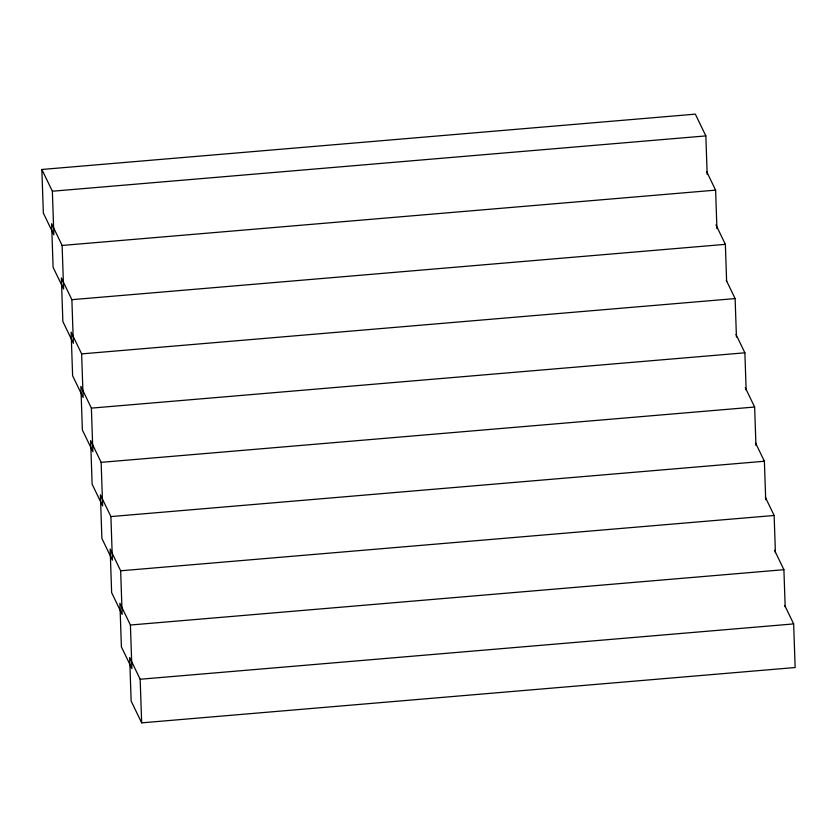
<?xml version="1.0" encoding="UTF-8"?>
<svg xmlns="http://www.w3.org/2000/svg" width="837" height="837" viewBox="0 0 837 837"><rect width="100%" height="100%" fill="white"/><g stroke="black" fill="none" stroke-linecap="round" stroke-linejoin="round"><path stroke-width="1.26" d="M41.85 169.472L52.365 191.223L53.85 234.841L43.346 213.079L41.85 169.472L695.338 114.146L705.853 135.908L707.171 174.389M52.365 191.223L705.853 135.908M62.116 245.45L63.612 289.058L53.097 267.306L51.612 223.688L62.116 245.45L715.604 190.135L716.922 228.616M71.877 299.677L73.363 343.285L62.859 321.523L61.363 277.915L71.877 299.677L725.365 244.352L726.631 281.556M81.628 353.894L83.125 397.512L72.61 375.75L71.124 332.143L81.628 353.894L735.116 298.579L736.434 337.06M91.39 408.121L92.876 451.729L82.371 429.977L80.875 386.359L91.39 408.121L744.878 352.806L746.144 390M101.141 462.348L102.637 505.956L92.122 484.194L90.637 440.586L101.141 462.348L754.629 407.023L755.947 445.504M110.902 516.575L112.388 560.183L101.884 538.421L100.388 494.813L110.902 516.575L764.39 461.25L765.709 499.731M120.654 570.792L122.15 614.41L111.635 592.648L110.149 549.03L120.654 570.792L774.141 515.477L775.418 552.671M130.415 625.019L131.901 668.627L121.396 646.865L119.9 603.257L130.415 625.019L783.903 569.694L785.179 606.898M140.166 679.246L793.654 623.921L795.15 667.528L141.662 722.854L131.147 701.092L129.662 657.484L140.166 679.246L141.662 722.854M706.752 171.805L715.604 190.135M715.959 224.881L725.365 244.352M726.265 280.259L735.116 298.579M736.026 334.476L744.878 352.806M745.223 387.552L754.629 407.023M755.539 442.93L764.39 461.25M765.29 497.147L774.141 515.477M774.497 550.233L783.903 569.694M784.803 605.601L793.654 623.921"/></g></svg>
